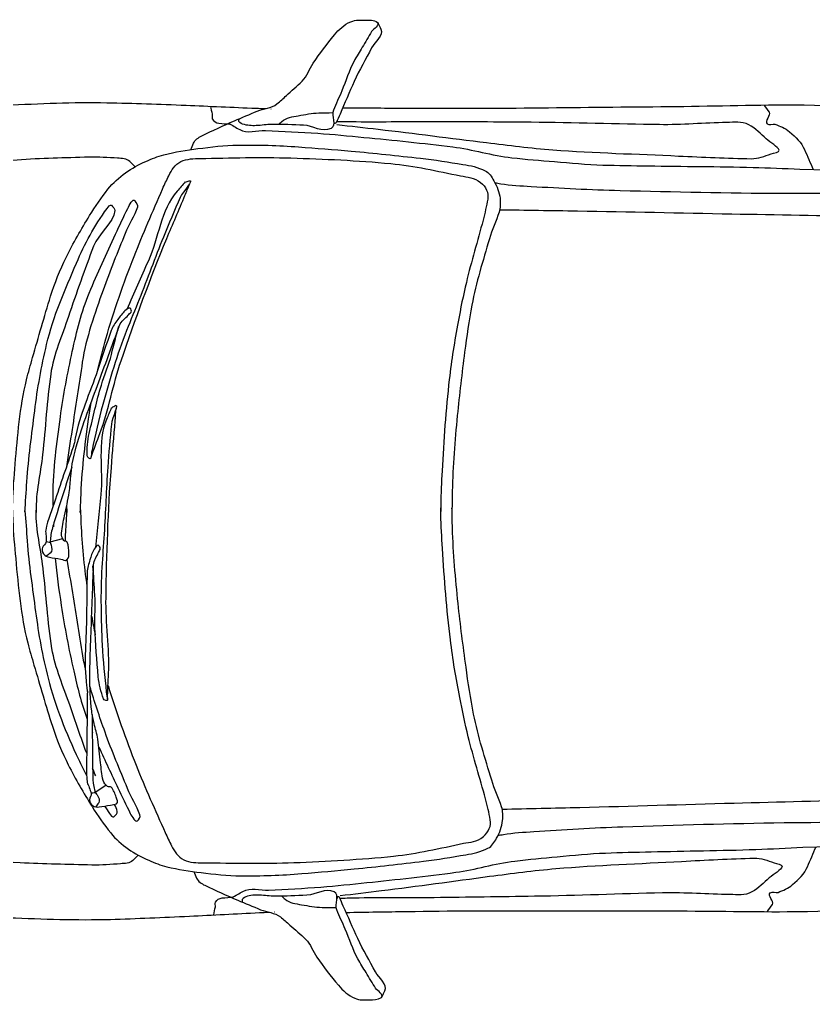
# Model space of a CAD drawing. Header units: millimetres. Extents: x 1343 to 64046, y 44602 to 77982.
# Drawn here: x 31332 to 32943, y 52343 to 54332 of the extents above; entities that cross this region are included whole.
import ezdxf

# ---------------------------------------------------------------- set-up
doc = ezdxf.new("R2010")
doc.units = ezdxf.units.MM

# ---------------------------------------------------------------- blocks, each defined once
blk = doc.blocks.new('A$C54C10930')
for p, q in [((885.1, 904.8), (910.3, 912.4)), ((994.8, 401.1), (1016.3, 416.1))]:
    blk.add_line(p, q)
for points, knots in [([(1140.8, 1710.1), (1142.6, 1714.5), (1144.3, 1718.8), (1146, 1723.2), (1148.7, 1730.2), (1155.5, 1735.1), (1162.1, 1738.7), (1183.7, 1750.3), (1205.3, 1761.3), (1227.3, 1771.8), (1242.5, 1778.9), (1257.6, 1786), (1272.8, 1793.1), (1285.7, 1799.1), (1301.3, 1800), (1312.3, 1809.2), (1318.9, 1814.7), (1324.6, 1820.9), (1330.7, 1826.8), (1341, 1836.8), (1351.5, 1846.6), (1361.4, 1856.9), (1371.4, 1867.3), (1375, 1882.3), (1382.7, 1894.4), (1395.5, 1914.6), (1408.9, 1934), (1423.7, 1953.2), (1432.5, 1964.7), (1441.9, 1974.5), (1456, 1981.2), (1465.8, 1985.9), (1475.5, 1985.2), (1485.3, 1985.6), (1493.6, 1985.9), (1501.9, 1987), (1510.2, 1981.9), (1513.5, 1979.9), (1510, 1974.8), (1507.9, 1972.3), (1505.2, 1968.9), (1501.1, 1966.5), (1498.9, 1962.7), (1492.9, 1951.9), (1486.9, 1941.1), (1481, 1930.2), (1475.7, 1920.6), (1470.1, 1911.3), (1465.4, 1901.4), (1456, 1881.7), (1450.4, 1860.5), (1442.7, 1840.2), (1437.6, 1826.9), (1432.2, 1813.7), (1427.1, 1800.5), (1422.6, 1789), (1435.9, 1770.3), (1423.7, 1763.6), (1405.4, 1753.4), (1386.7, 1768.1), (1368, 1768), (1346.5, 1767.9), (1325, 1768.2), (1303.5, 1767.3), (1293, 1766.8), (1282.5, 1764.5), (1272, 1763.6), (1262.8, 1762.8), (1253.5, 1762.9), (1244.2, 1765.8), (1240.6, 1766.9), (1235.2, 1769.6), (1236.1, 1773.1), (1236.4, 1774.1), (1236.6, 1775.1), (1236.9, 1776.1)], [0, 0, 0, 0, 0.01544, 0.01544, 0.01544, 0.039831, 0.039831, 0.039831, 0.119745, 0.119745, 0.119745, 0.174587, 0.174587, 0.174587, 0.221301, 0.221301, 0.221301, 0.249039, 0.249039, 0.249039, 0.296111, 0.296111, 0.296111, 0.3432, 0.3432, 0.3432, 0.421561, 0.421561, 0.421561, 0.468178, 0.468178, 0.468178, 0.500571, 0.500571, 0.500571, 0.528093, 0.528093, 0.528093, 0.538925, 0.538925, 0.538925, 0.553295, 0.553295, 0.553295, 0.5938, 0.5938, 0.5938, 0.629594, 0.629594, 0.629594, 0.70099, 0.70099, 0.70099, 0.747518, 0.747518, 0.747518, 0.788046, 0.788046, 0.788046, 0.849098, 0.849098, 0.849098, 0.919573, 0.919573, 0.919573, 0.954241, 0.954241, 0.954241, 0.984767, 0.984767, 0.984767, 0.996688, 0.996688, 0.996688, 1, 1, 1, 1]), ([(1511.5, 1980), (1513.5, 1976.2), (1515.5, 1972.4), (1517.5, 1968.7), (1524.1, 1956.1), (1506.2, 1942.6), (1500.1, 1929.6), (1489.2, 1906.5), (1476.8, 1884.2), (1467.2, 1860.6), (1458.1, 1838.3), (1449.7, 1815.7), (1440.9, 1793.3), (1438.5, 1787.3), (1436.1, 1781.3), (1433.7, 1775.3), (1433.2, 1774.1), (1430.6, 1772.9), (1430.1, 1774.1), (1429.7, 1775.1), (1429.2, 1776.1), (1428.8, 1777.1)], [0, 0, 0, 0, 0.055509, 0.055509, 0.055509, 0.240686, 0.240686, 0.240686, 0.572313, 0.572313, 0.572313, 0.885408, 0.885408, 0.885408, 0.96948, 0.96948, 0.96948, 0.985897, 0.985897, 0.985897, 1, 1, 1, 1]), ([(1215.9, 1766.3), (1223.5, 1762.3), (1231, 1758.3), (1238.6, 1754.3), (1254, 1746.1), (1273.5, 1754.5), (1291, 1754.3), (1326.4, 1753.8), (1361.9, 1753.8), (1397.3, 1752.7), (1428.6, 1751.7), (1459.8, 1749.7), (1491, 1747.9), (1551.4, 1744.5), (1611.7, 1740.2), (1671.9, 1735.2), (1712.4, 1731.8), (1752, 1720.8), (1792.6, 1717.7), (1821.4, 1715.5), (1850.2, 1714.1), (1879.1, 1712.9), (1911.9, 1711.6), (1944.7, 1709.5), (1977.5, 1709.7), (2008.2, 1710), (2038.9, 1710.7), (2069.6, 1711.3), (2140.5, 1712.8), (2211.3, 1715.4), (2282.3, 1716.1), (2314, 1716.4), (2345.8, 1716.1), (2377.5, 1716.1), (2528.6, 1716.2), (2679.6, 1717), (2830.7, 1717.7), (2935.7, 1718.2), (3040.4, 1724.3), (3145, 1736.8), (3161.2, 1738.7), (3176.8, 1743.5), (3192.6, 1747.9), (3209.5, 1752.6), (3226, 1757.7), (3241.8, 1765.4), (3265.1, 1776.9), (3282.9, 1797.6), (3303.7, 1811.6), (3310.4, 1816.1), (3326.6, 1815.5), (3325.9, 1822.8), (3325.4, 1828.4), (3320.5, 1834.4), (3318, 1840.3), (3314.3, 1849.2), (3310.6, 1858.2), (3306.9, 1867.2)], [0, 0, 0, 0, 0.011723, 0.011723, 0.011723, 0.035683, 0.035683, 0.035683, 0.084334, 0.084334, 0.084334, 0.127226, 0.127226, 0.127226, 0.210201, 0.210201, 0.210201, 0.26596, 0.26596, 0.26596, 0.30559, 0.30559, 0.30559, 0.350629, 0.350629, 0.350629, 0.392746, 0.392746, 0.392746, 0.490062, 0.490062, 0.490062, 0.533625, 0.533625, 0.533625, 0.740914, 0.740914, 0.740914, 0.884938, 0.884938, 0.884938, 0.907309, 0.907309, 0.907309, 0.931199, 0.931199, 0.931199, 0.966523, 0.966523, 0.966523, 0.977895, 0.977895, 0.977895, 0.98669, 0.98669, 0.98669, 1, 1, 1, 1]), ([(1445.9, 1806.4), (1487.1, 1807.6), (1528.3, 1808.8), (1569.5, 1810), (1743.4, 1815.1), (1917.2, 1824.6), (2091, 1832.3), (2174.1, 1836), (2257.1, 1841.7), (2340.2, 1845.1), (2450.2, 1849.5), (2560.4, 1844.8), (2670.4, 1846.6), (2874.9, 1850), (3079.4, 1868), (3283.9, 1867.3), (3378.6, 1867), (3473.3, 1861.9), (3568, 1857.8), (3632.6, 1855), (3697.1, 1850.9), (3761.7, 1846.6), (3788.9, 1844.9), (3815.7, 1839.8), (3842.6, 1833.9), (3865.2, 1828.9), (3884.6, 1818.7), (3904.5, 1803.7), (3922.9, 1789.7), (3934, 1770.8), (3942.6, 1752.7), (3944.2, 1749.5), (3944.8, 1742.3), (3941, 1741.6), (3923.1, 1738.3), (3905, 1739.9), (3887.1, 1738.4), (3869.1, 1736.9), (3851, 1736.3), (3833.1, 1733.6), (3787, 1726.7), (3743.7, 1709.6), (3698.2, 1698.6), (3674.9, 1693), (3651.6, 1688.4), (3628.3, 1684.2), (3625.7, 1683.8), (3623, 1684.7), (3620.4, 1685.8), (3617.6, 1687), (3620.1, 1693.5), (3617.2, 1693.8), (3604, 1695.4), (3590.8, 1695.8), (3577.5, 1695.4), (3470.7, 1692.4), (3363.8, 1687.2), (3256.9, 1685.8), (3150, 1684.5), (3043.1, 1684.3), (2936.3, 1682.7), (2835.2, 1681.1), (2734.1, 1679.1), (2633.1, 1676.3), (2535.9, 1673.6), (2438.9, 1668.2), (2341.8, 1665.1), (2232.8, 1661.7), (2123.8, 1660), (2014.8, 1658.8), (1954.5, 1658.1), (1894.2, 1659.1), (1833.8, 1660.4), (1813.2, 1660.8), (1792.4, 1660.9), (1771.9, 1663.5), (1768.1, 1664), (1764.4, 1664.5), (1760.6, 1665)], [0, 0, 0, 0, 0.026108, 0.026108, 0.026108, 0.136308, 0.136308, 0.136308, 0.188997, 0.188997, 0.188997, 0.25871, 0.25871, 0.25871, 0.388323, 0.388323, 0.388323, 0.44835, 0.44835, 0.44835, 0.489307, 0.489307, 0.489307, 0.50661, 0.50661, 0.50661, 0.521158, 0.521158, 0.521158, 0.534591, 0.534591, 0.534591, 0.536968, 0.536968, 0.536968, 0.548383, 0.548383, 0.548383, 0.559823, 0.559823, 0.559823, 0.589255, 0.589255, 0.589255, 0.604309, 0.604309, 0.604309, 0.606019, 0.606019, 0.606019, 0.607828, 0.607828, 0.607828, 0.616214, 0.616214, 0.616214, 0.683946, 0.683946, 0.683946, 0.751651, 0.751651, 0.751651, 0.81568, 0.81568, 0.81568, 0.877227, 0.877227, 0.877227, 0.946283, 0.946283, 0.946283, 0.984492, 0.984492, 0.984492, 0.99758, 0.99758, 0.99758, 1, 1, 1, 1]), ([(2300, 1843.3), (2303.6, 1838.5), (2307.2, 1833.8), (2310.8, 1829.1), (2315.7, 1822.8), (2300.7, 1810.7), (2307.7, 1805.2), (2312.3, 1801.7), (2318.7, 1807), (2323.5, 1805.2), (2333.8, 1801.6), (2344.4, 1798.2), (2353.7, 1790.9), (2366.9, 1780.6), (2378.6, 1770.1), (2385.4, 1755.9), (2391.8, 1742.6), (2398.1, 1729.4), (2404.5, 1716.1)], [0, 0, 0, 0, 0.097634, 0.097634, 0.097634, 0.229606, 0.229606, 0.229606, 0.316556, 0.316556, 0.316556, 0.499472, 0.499472, 0.499472, 0.758434, 0.758434, 0.758434, 1, 1, 1, 1]), ([(0, 929.5), (0.1, 934.3), (0.1, 939.1), (0.2, 943.9), (1.3, 1017.7), (4.3, 1091.9), (17.7, 1164.7), (27.5, 1218), (39, 1270.8), (49.2, 1323.9), (54, 1348.3), (58.4, 1372.9), (63.2, 1397.4), (72, 1442.7), (87.5, 1486.2), (102, 1530.3), (109.4, 1552.7), (117.2, 1574.6), (132.8, 1593.5), (146.4, 1610.1), (163.6, 1620.7), (181.2, 1631.7), (196.3, 1641.2), (211.2, 1650.4), (227.3, 1658.2), (273.6, 1680.6), (320.2, 1700.9), (369.5, 1715.1), (426, 1731.4), (482.7, 1744.7), (540.3, 1755.6), (581, 1763.3), (621.6, 1770.9), (662.7, 1776.2), (695.8, 1780.4), (729, 1783.8), (762.3, 1786.5), (830.7, 1792), (899, 1797.9), (967.5, 1798.9), (1021, 1799.8), (1074.5, 1799.9), (1128, 1799.7), (1175.4, 1799.5), (1222.8, 1798.9), (1270.2, 1798.9), (1276.8, 1798.9), (1283.3, 1798.9), (1289.9, 1798.9)], [0, 0, 0, 0, 0.007683, 0.007683, 0.007683, 0.125649, 0.125649, 0.125649, 0.212062, 0.212062, 0.212062, 0.251911, 0.251911, 0.251911, 0.325662, 0.325662, 0.325662, 0.363112, 0.363112, 0.363112, 0.395949, 0.395949, 0.395949, 0.424294, 0.424294, 0.424294, 0.505873, 0.505873, 0.505873, 0.599338, 0.599338, 0.599338, 0.665442, 0.665442, 0.665442, 0.71881, 0.71881, 0.71881, 0.828307, 0.828307, 0.828307, 0.913794, 0.913794, 0.913794, 0.989522, 0.989522, 0.989522, 1, 1, 1, 1]), ([(1177.5, 1799.4), (1178.8, 1794.1), (1180.2, 1788.8), (1181.5, 1783.4), (1182.2, 1780.3), (1180.7, 1777), (1182.3, 1773.9), (1184.9, 1768.8), (1190.6, 1766.2), (1195.8, 1765.9), (1203.7, 1765.4), (1211.5, 1764.9), (1219.4, 1764.4)], [0, 0, 0, 0, 0.251232, 0.251232, 0.251232, 0.398162, 0.398162, 0.398162, 0.63827, 0.63827, 0.63827, 1, 1, 1, 1]), ([(1316.9, 1767.7), (1319.1, 1769.8), (1321.3, 1772), (1323.5, 1774.1), (1332, 1782.3), (1344.9, 1784.2), (1356.4, 1786.7), (1370.2, 1789.8), (1383.8, 1793.1), (1397.8, 1793.9), (1407.2, 1794.5), (1416.7, 1795.1), (1426.2, 1795.7)], [0, 0, 0, 0, 0.080213, 0.080213, 0.080213, 0.387183, 0.387183, 0.387183, 0.752255, 0.752255, 0.752255, 1, 1, 1, 1]), ([(1435.4, 1771.8), (1463.5, 1769.7), (1491.5, 1767.6), (1519.5, 1765.4), (1593.2, 1759.9), (1666.6, 1752.5), (1740.2, 1746.3), (1785.1, 1742.6), (1830, 1738.5), (1875.1, 1736.8), (1960.3, 1733.5), (2045.5, 1734.5), (2130.7, 1733.6), (2179.9, 1733.1), (2229.1, 1732.7), (2278.3, 1733.6), (2292, 1733.8), (2304.8, 1739.6), (2318, 1744.7), (2323.7, 1747), (2335.3, 1749.1), (2333.9, 1752.7), (2331.1, 1759.7), (2316.2, 1767.7), (2306.9, 1775), (2294.8, 1784.5), (2285.5, 1794.8), (2270.4, 1802.1), (2255.6, 1809.2), (2240.7, 1806.1), (2225.9, 1805.2), (2180.4, 1802.6), (2134.9, 1796.7), (2089.4, 1795.7), (2002.8, 1793.7), (1915.8, 1793.5), (1829.1, 1790.9), (1761.4, 1788.9), (1693.6, 1786.9), (1625.9, 1784.6), (1571.9, 1782.7), (1518, 1779.3), (1464, 1778.2), (1454.2, 1778), (1444.4, 1777.8), (1434.6, 1777.6)], [0, 0, 0, 0, 0.046352, 0.046352, 0.046352, 0.168022, 0.168022, 0.168022, 0.242332, 0.242332, 0.242332, 0.382744, 0.382744, 0.382744, 0.463846, 0.463846, 0.463846, 0.48649, 0.48649, 0.48649, 0.496247, 0.496247, 0.496247, 0.515476, 0.515476, 0.515476, 0.540443, 0.540443, 0.540443, 0.564924, 0.564924, 0.564924, 0.640104, 0.640104, 0.640104, 0.783146, 0.783146, 0.783146, 0.894824, 0.894824, 0.894824, 0.983843, 0.983843, 0.983843, 1, 1, 1, 1]), ([(806.4, 961.3), (806.3, 968.3), (806.2, 975.3), (806.1, 982.3), (805.8, 1008.1), (807.2, 1033.8), (808.4, 1059.5), (811.1, 1117.1), (813.6, 1174.8), (825.1, 1231.5), (828.2, 1246.9), (832.1, 1261.9), (835.8, 1277.1), (846.1, 1319), (856.4, 1360.7), (867.5, 1402.4), (874.9, 1429.8), (884.9, 1456.3), (896.3, 1482.4), (909.3, 1512.3), (924.8, 1540.5), (940.8, 1568.9), (951.5, 1587.9), (963, 1606.1), (976, 1623.8), (985.8, 1637), (997.2, 1648.2), (1010.4, 1658.2), (1023.1, 1667.9), (1036.4, 1675.8), (1050.7, 1682.8), (1062.5, 1688.7), (1074.2, 1694.1), (1086.9, 1697.7), (1109.5, 1704.2), (1132.3, 1708.8), (1155.5, 1712.6), (1182.3, 1717), (1209.1, 1721.4), (1236.1, 1722.8), (1277.2, 1724.9), (1318.4, 1725.2), (1359.5, 1723.7), (1395, 1722.5), (1430.6, 1721.1), (1466.1, 1719.1), (1513.3, 1716.5), (1560.4, 1713.2), (1607.5, 1709.8), (1636.4, 1707.7), (1665, 1703.9), (1693.8, 1700.5), (1709.3, 1698.7), (1724.3, 1696), (1739.2, 1689.3), (1747.7, 1685.5), (1752.8, 1677.9), (1757.7, 1669.8), (1764.8, 1658.3), (1769.8, 1647), (1771.7, 1634.5), (1773, 1625.3), (1773.1, 1615.5), (1770.7, 1606.6), (1765.8, 1588), (1757.8, 1570.3), (1753.1, 1551.7), (1741.8, 1506.8), (1729.3, 1462), (1722.5, 1416.1), (1717.8, 1384.2), (1714.3, 1352.3), (1711.4, 1320.3), (1707.5, 1277.2), (1703.7, 1234.2), (1701.2, 1191), (1698.2, 1139.9), (1695.9, 1088.8), (1696.5, 1037.7), (1696.7, 1024), (1697.3, 1010.3), (1697.4, 996.5)], [0, 0, 0, 0, 0.009558, 0.009558, 0.009558, 0.044718, 0.044718, 0.044718, 0.123377, 0.123377, 0.123377, 0.144685, 0.144685, 0.144685, 0.203547, 0.203547, 0.203547, 0.242242, 0.242242, 0.242242, 0.286528, 0.286528, 0.286528, 0.316217, 0.316217, 0.316217, 0.33834, 0.33834, 0.33834, 0.359861, 0.359861, 0.359861, 0.377665, 0.377665, 0.377665, 0.40963, 0.40963, 0.40963, 0.446651, 0.446651, 0.446651, 0.502798, 0.502798, 0.502798, 0.551392, 0.551392, 0.551392, 0.61591, 0.61591, 0.61591, 0.655398, 0.655398, 0.655398, 0.676698, 0.676698, 0.676698, 0.68896, 0.68896, 0.68896, 0.706251, 0.706251, 0.706251, 0.718961, 0.718961, 0.718961, 0.745199, 0.745199, 0.745199, 0.808488, 0.808488, 0.808488, 0.852395, 0.852395, 0.852395, 0.911434, 0.911434, 0.911434, 0.981248, 0.981248, 0.981248, 1, 1, 1, 1]), ([(968.8, 1257.6), (973, 1278.7), (977.9, 1299.7), (983, 1320.6), (997.1, 1377.6), (1014.4, 1433.7), (1033.8, 1489.1), (1050.2, 1536), (1068.6, 1581.9), (1086.6, 1628.2), (1090.2, 1637.5), (1094.1, 1646.5), (1098.3, 1655.6), (1103.5, 1667.1), (1109.8, 1678.7), (1121.7, 1685), (1134.4, 1691.7), (1147.5, 1692.1), (1160.8, 1692.8), (1222, 1696.4), (1283.1, 1700.2), (1344.4, 1700.7), (1412, 1701.2), (1479.8, 1700.5), (1547.5, 1696.8), (1595.4, 1694.1), (1642.6, 1684.7), (1690.1, 1677.2), (1704.1, 1674.9), (1717.8, 1675.1), (1731.1, 1665.4), (1742.5, 1657.1), (1748.3, 1644.2), (1746.7, 1632.1), (1744.8, 1617.8), (1742.1, 1603.3), (1738.9, 1589), (1729.3, 1546.5), (1718.2, 1504.4), (1709.6, 1461.7), (1704.2, 1435), (1699.9, 1408.3), (1695.9, 1381.4), (1690.2, 1342.3), (1685.2, 1303.2), (1682.2, 1263.8), (1677.6, 1201.8), (1675.3, 1139.8), (1674.4, 1077.7), (1674.1, 1054.9), (1673.6, 1032), (1674.4, 1009.2), (1674.6, 1004.6), (1674.8, 1000.1), (1674.9, 995.6)], [0, 0, 0, 0, 0.03693, 0.03693, 0.03693, 0.137509, 0.137509, 0.137509, 0.222535, 0.222535, 0.222535, 0.239582, 0.239582, 0.239582, 0.261067, 0.261067, 0.261067, 0.283839, 0.283839, 0.283839, 0.388875, 0.388875, 0.388875, 0.505, 0.505, 0.505, 0.587262, 0.587262, 0.587262, 0.61165, 0.61165, 0.61165, 0.632678, 0.632678, 0.632678, 0.657714, 0.657714, 0.657714, 0.7324, 0.7324, 0.7324, 0.778971, 0.778971, 0.778971, 0.84661, 0.84661, 0.84661, 0.953081, 0.953081, 0.953081, 0.992274, 0.992274, 0.992274, 1, 1, 1, 1]), ([(1029.5, 1671.2), (1025.7, 1674.7), (1022, 1678.2), (1018.2, 1681.7), (1012, 1687.5), (1001.8, 1687), (993.3, 1687.2), (973.9, 1687.8), (954.4, 1688.6), (935.1, 1687.2), (886.5, 1684), (837.9, 1681.1), (789.5, 1676.1), (714.6, 1668.4), (639.8, 1660.5), (565, 1652.5), (518.7, 1647.5), (472.5, 1642.7), (426.3, 1637.2), (369.5, 1630.4), (313.4, 1618.7), (257.2, 1608), (231.8, 1603.1), (206.6, 1597), (181, 1592.7), (179.3, 1592.4), (177.6, 1592.1), (175.9, 1591.8)], [0, 0, 0, 0, 0.017744, 0.017744, 0.017744, 0.047302, 0.047302, 0.047302, 0.114618, 0.114618, 0.114618, 0.283398, 0.283398, 0.283398, 0.544479, 0.544479, 0.544479, 0.705728, 0.705728, 0.705728, 0.904157, 0.904157, 0.904157, 0.994065, 0.994065, 0.994065, 1, 1, 1, 1]), ([(1771.8, 1611.5), (1824.4, 1612.6), (1877, 1613.7), (1929.6, 1614.9), (2033.9, 1617.1), (2138.3, 1618.4), (2242.6, 1620.3), (2426.1, 1623.7), (2609.5, 1627.3), (2793, 1631.1), (2978.3, 1635), (3163.5, 1639.8), (3348.8, 1644.6), (3437.8, 1646.9), (3526.8, 1650.1), (3615.9, 1652.8), (3619.5, 1652.9), (3623.1, 1651.2), (3626.7, 1652.9), (3630.3, 1654.7), (3629, 1660.1), (3628.2, 1663.5), (3626.6, 1670.6), (3625, 1677.6), (3623.4, 1684.7)], [0, 0, 0, 0, 0.083621, 0.083621, 0.083621, 0.249431, 0.249431, 0.249431, 0.541039, 0.541039, 0.541039, 0.835537, 0.835537, 0.835537, 0.97709, 0.97709, 0.97709, 0.98284, 0.98284, 0.98284, 0.988502, 0.988502, 0.988502, 1, 1, 1, 1]), ([(1132.1, 1643.9), (1134.7, 1644.8), (1137.4, 1645.7), (1140, 1646.6), (1152, 1650.6), (1127.8, 1624.4), (1123.2, 1612.6), (1112.7, 1585.4), (1101.6, 1558.5), (1091.9, 1531), (1076.9, 1488.3), (1062.5, 1445.3), (1047.5, 1402.6), (1040, 1381.3), (1031.8, 1360.2), (1024.3, 1338.8), (1007, 1289.2), (993.6, 1238.4), (981.4, 1187.3), (974, 1156.2), (968.9, 1124.7), (963.1, 1093.5), (962.1, 1088.1), (962.1, 1082.4), (961.1, 1077.2), (960.6, 1074.4), (953.9, 1079), (953.6, 1081.9), (952.1, 1097.1), (953.2, 1112.7), (956.2, 1127.6), (962.8, 1160.5), (968.6, 1193.6), (977.2, 1226.2), (982.8, 1247.3), (990.7, 1267.7), (995.3, 1289), (999.5, 1308.2), (1003.7, 1327.5), (1007.9, 1346.8)], [0, 0, 0, 0, 0.009526, 0.009526, 0.009526, 0.052295, 0.052295, 0.052295, 0.150844, 0.150844, 0.150844, 0.303977, 0.303977, 0.303977, 0.380571, 0.380571, 0.380571, 0.558138, 0.558138, 0.558138, 0.6659, 0.6659, 0.6659, 0.684366, 0.684366, 0.684366, 0.694359, 0.694359, 0.694359, 0.745933, 0.745933, 0.745933, 0.859593, 0.859593, 0.859593, 0.933253, 0.933253, 0.933253, 1, 1, 1, 1]), ([(961.6, 1079.6), (967, 1095.9), (972.5, 1112.1), (977.9, 1128.4), (994.2, 1176.9), (1000.5, 1228.2), (1015.4, 1277.2), (1041, 1361.5), (1068, 1445.4), (1098.8, 1527.9), (1109.9, 1557.6), (1121.5, 1587), (1132.5, 1616.7), (1135.4, 1624.6), (1138.2, 1632.4), (1141.1, 1640.3)], [0, 0, 0, 0, 0.087302, 0.087302, 0.087302, 0.347691, 0.347691, 0.347691, 0.796219, 0.796219, 0.796219, 0.957354, 0.957354, 0.957354, 1, 1, 1, 1]), ([(1132.2, 1644.2), (1126.9, 1637.7), (1121.7, 1631.1), (1116.5, 1624.6), (1084.6, 1584.9), (1082.2, 1528.7), (1063.2, 1481.4), (1049.8, 1448.1), (1036.4, 1414.8), (1023, 1381.6)], [0, 0, 0, 0, 0.087951, 0.087951, 0.087951, 0.623028, 0.623028, 0.623028, 1, 1, 1, 1]), ([(831.6, 963.3), (832.2, 983.8), (832.8, 1004.4), (833.4, 1024.9), (834.8, 1073.1), (839.7, 1121.1), (843.9, 1169.2), (847.9, 1214.6), (854.3, 1259.7), (863.2, 1304.7), (874.6, 1362.4), (896.5, 1416.6), (917.6, 1471.8), (932.8, 1511.6), (950.8, 1547.4), (975.5, 1584.4), (977.7, 1587.7), (981.5, 1593.8), (984.2, 1591.5), (987.3, 1588.9), (991.4, 1584.6), (991.3, 1580.9), (990.6, 1556.3), (959.6, 1533.3), (950.9, 1507), (935.4, 1459.8), (919.5, 1411.3), (905.3, 1362.7), (893.9, 1323.6), (878, 1285.4), (873.7, 1244.8), (868, 1190.4), (867.1, 1135.7), (863.2, 1081.2), (860.5, 1042.5), (851.7, 1003.8), (854.4, 965.1), (854.5, 964.5), (854.5, 963.8), (854.6, 963.2)], [0, 0, 0, 0, 0.047055, 0.047055, 0.047055, 0.157549, 0.157549, 0.157549, 0.262075, 0.262075, 0.262075, 0.396333, 0.396333, 0.396333, 0.493043, 0.493043, 0.493043, 0.501633, 0.501633, 0.501633, 0.511315, 0.511315, 0.511315, 0.575624, 0.575624, 0.575624, 0.6912, 0.6912, 0.6912, 0.784417, 0.784417, 0.784417, 0.909658, 0.909658, 0.909658, 0.99861, 0.99861, 0.99861, 1, 1, 1, 1]), ([(888.6, 978.6), (888.3, 985.3), (888, 991.9), (887.8, 998.5), (885.5, 1051.9), (891.3, 1105.3), (896.5, 1158.6), (901, 1203.6), (907.6, 1247.9), (915.8, 1292.3), (923.3, 1332.9), (931.2, 1373.3), (945.7, 1412), (961, 1453.1), (978.1, 1493), (994.8, 1533.4), (1002.1, 1551.1), (1009.6, 1568.6), (1017.6, 1586.2), (1020.5, 1592.7), (1027.4, 1608.3), (1031.6, 1602), (1034.3, 1598.1), (1038, 1593.8), (1036.9, 1589.7), (1032, 1571.5), (1020.6, 1553.4), (1014.1, 1535.2), (1000.4, 1497.3), (986.1, 1458.3), (973.7, 1419), (958.4, 1370.4), (942.7, 1321.7), (936.9, 1271.2), (931.6, 1225.5), (926.3, 1179.7), (921.1, 1134), (918.2, 1108.7), (914.9, 1083.4), (912.4, 1058.1)], [0, 0, 0, 0, 0.016412, 0.016412, 0.016412, 0.148876, 0.148876, 0.148876, 0.260485, 0.260485, 0.260485, 0.362346, 0.362346, 0.362346, 0.470533, 0.470533, 0.470533, 0.518033, 0.518033, 0.518033, 0.535512, 0.535512, 0.535512, 0.546576, 0.546576, 0.546576, 0.595413, 0.595413, 0.595413, 0.696968, 0.696968, 0.696968, 0.822796, 0.822796, 0.822796, 0.936915, 0.936915, 0.936915, 1, 1, 1, 1]), ([(926.6, 1105.6), (915.2, 1067.5), (903.9, 1029.5), (892.6, 991.4), (886.3, 970.5), (878.4, 949.8), (875.3, 928.3), (874.7, 924.5), (876.1, 920.7), (876.3, 916.9), (876.7, 912.7), (876.9, 908.5), (877, 904.3), (877.1, 899.8), (870.7, 896.8), (869.8, 892.9), (869.1, 889.1), (869.2, 883.9), (872.6, 880.3), (876.2, 876.4), (880.2, 874.3), (884.8, 873.5), (892.5, 872.3), (900.2, 871.6), (907.9, 870.8), (912.1, 870.3), (916.5, 866.3), (920.7, 870), (925, 873.8), (923.5, 878.6), (923.5, 882.9), (923.6, 890.4), (923, 898.1), (919.3, 905.6), (918.1, 907.9), (914.1, 906.3), (912.7, 908.4), (909.7, 913.2), (906.7, 918.1), (907.3, 923.3), (908.6, 935.1), (910.2, 947.1), (912.1, 958.9), (914.7, 974.8), (918.4, 990.5), (920.1, 1006.5), (921.3, 1017.3), (921.2, 1028.1), (921.9, 1039), (922.4, 1047.5), (922.7, 1056), (924.1, 1064.4), (931.5, 1111.6), (946.8, 1156.8), (961.6, 1202), (975.1, 1243), (988.6, 1284), (1002, 1325), (1004.6, 1332.9), (1007.2, 1340.8), (1009.8, 1348.7), (1012.6, 1357.2), (1020.8, 1363), (1026.4, 1370), (1028.2, 1372.2), (1030.2, 1374.3), (1031.9, 1376.5), (1033.5, 1378.5), (1031.6, 1383.1), (1029.6, 1384.1), (1026.8, 1385.6), (1022.1, 1381.4), (1019.5, 1378.5), (1014.4, 1372.6), (1009.5, 1367), (1005.4, 1360.4), (1000.8, 1353), (995.7, 1345.8), (993.1, 1337.6), (984.4, 1310.3), (976.3, 1283), (968.2, 1255.6), (954.7, 1209.4), (935.5, 1164.4), (928.2, 1116.9), (927.6, 1112.9), (927, 1109), (926.4, 1105.1)], [0, 0, 0, 0, 0.105426, 0.105426, 0.105426, 0.163401, 0.163401, 0.163401, 0.17351, 0.17351, 0.17351, 0.184688, 0.184688, 0.184688, 0.196624, 0.196624, 0.196624, 0.208035, 0.208035, 0.208035, 0.220378, 0.220378, 0.220378, 0.240987, 0.240987, 0.240987, 0.252331, 0.252331, 0.252331, 0.263969, 0.263969, 0.263969, 0.284427, 0.284427, 0.284427, 0.290805, 0.290805, 0.290805, 0.304805, 0.304805, 0.304805, 0.336601, 0.336601, 0.336601, 0.379347, 0.379347, 0.379347, 0.408136, 0.408136, 0.408136, 0.430745, 0.430745, 0.430745, 0.557019, 0.557019, 0.557019, 0.671669, 0.671669, 0.671669, 0.693672, 0.693672, 0.693672, 0.717658, 0.717658, 0.717658, 0.725182, 0.725182, 0.725182, 0.732244, 0.732244, 0.732244, 0.742473, 0.742473, 0.742473, 0.762799, 0.762799, 0.762799, 0.78574, 0.78574, 0.78574, 0.861615, 0.861615, 0.861615, 0.989434, 0.989434, 0.989434, 1, 1, 1, 1]), ([(944, 966.8), (944, 975.9), (944, 985.1), (944, 994.3), (944, 1048.3), (948.1, 1102.3), (953.7, 1156.1), (954.9, 1167.4), (956.2, 1178.7), (957.7, 1190)], [0, 0, 0, 0, 0.122873, 0.122873, 0.122873, 0.847432, 0.847432, 0.847432, 1, 1, 1, 1]), ([(999, 1180.7), (996.1, 1172.8), (993.1, 1165), (990.2, 1157.1), (972.3, 1109.5), (987.6, 1055.3), (984.2, 1004.5), (981.9, 968.7), (979.6, 932.9), (977.2, 897.1)], [0, 0, 0, 0, 0.087951, 0.087951, 0.087951, 0.623027, 0.623027, 0.623027, 1, 1, 1, 1]), ([(999, 1180.3), (1001.3, 1182), (1003.5, 1183.7), (1005.8, 1185.4), (1015.9, 1193), (1001, 1160.4), (1000.4, 1147.8), (998.8, 1118.7), (996.7, 1089.6), (996.1, 1060.5), (995.1, 1015.3), (994.9, 970), (993.9, 924.7), (993.4, 902.1), (992.2, 879.5), (991.8, 856.8), (990.7, 804.4), (993.9, 751.9), (998.2, 699.5), (1000.8, 667.7), (1005.9, 636.2), (1010, 604.6), (1010.7, 599.2), (1012.8, 593.8), (1013.3, 588.6), (1013.5, 585.7), (1005.7, 587.9), (1004.7, 590.7), (999.5, 605.2), (994.7, 619.8), (992.8, 634.9), (988.8, 668.3), (984, 701.6), (982.1, 735.2), (980.8, 756.9), (981.9, 778.8), (979.7, 800.4), (977.7, 820.1), (975.7, 839.7), (973.7, 859.3)], [0, 0, 0, 0, 0.009526, 0.009526, 0.009526, 0.052294, 0.052294, 0.052294, 0.150844, 0.150844, 0.150844, 0.303977, 0.303977, 0.303977, 0.380572, 0.380572, 0.380572, 0.558137, 0.558137, 0.558137, 0.6659, 0.6659, 0.6659, 0.684366, 0.684366, 0.684366, 0.694359, 0.694359, 0.694359, 0.745933, 0.745933, 0.745933, 0.859592, 0.859592, 0.859592, 0.933252, 0.933252, 0.933252, 1, 1, 1, 1]), ([(1012.9, 591), (1013, 608.2), (1013.1, 625.3), (1013.3, 642.5), (1013.6, 693.6), (1003.6, 744.4), (1002.5, 795.5), (1000.6, 883.5), (1000, 971.8), (1003.6, 1059.8), (1004.9, 1091.4), (1006.8, 1123), (1007.9, 1154.6), (1008.2, 1163), (1008.5, 1171.3), (1008.8, 1179.7)], [0, 0, 0, 0, 0.087303, 0.087303, 0.087303, 0.347691, 0.347691, 0.347691, 0.796219, 0.796219, 0.796219, 0.957355, 0.957355, 0.957355, 1, 1, 1, 1]), ([(923.2, 1057.6), (920.2, 1047), (917.1, 1036.3), (914.1, 1025.7), (906.3, 998.4), (898.8, 971), (891.3, 943.7), (888.9, 934.8), (886.4, 925.8), (885.8, 916.6), (885.6, 912.1), (885.3, 907.7), (885, 903.3)], [0, 0, 0, 0, 0.208685, 0.208685, 0.208685, 0.743136, 0.743136, 0.743136, 0.916826, 0.916826, 0.916826, 1, 1, 1, 1]), ([(806.3, 966.1), (806.8, 959.1), (807.3, 952.1), (807.8, 945.1), (809.6, 919.4), (813.1, 893.9), (816.4, 868.4), (823.7, 811.2), (831, 753.9), (847.1, 698.3), (851.4, 683.3), (856.5, 668.6), (861.4, 653.8), (875.1, 612.9), (888.8, 572.1), (903.3, 531.5), (912.8, 504.8), (925, 479.2), (938.5, 454.1), (953.9, 425.4), (971.7, 398.5), (989.9, 371.5), (1002.1, 353.4), (1015, 336.3), (1029.5, 319.7), (1040.3, 307.3), (1052.6, 297.1), (1066.5, 288.2), (1080, 279.6), (1093.9, 272.8), (1108.7, 266.9), (1121, 262.1), (1133.1, 257.6), (1146, 255.1), (1169.1, 250.5), (1192.2, 247.7), (1215.6, 245.8), (1242.7, 243.7), (1269.8, 241.4), (1296.8, 242.2), (1337.9, 243.5), (1378.9, 246.5), (1419.8, 251.4), (1455.2, 255.5), (1490.5, 259.8), (1525.7, 264.7), (1572.5, 271.2), (1619.2, 278.3), (1665.9, 285.5), (1694.5, 289.9), (1722.7, 296.1), (1751.1, 301.8), (1766.4, 304.9), (1781.1, 308.7), (1795.5, 316.7), (1803.7, 321.2), (1808.1, 329.2), (1812.4, 337.6), (1818.4, 349.6), (1822.5, 361.5), (1823.3, 374), (1823.9, 383.1), (1823.3, 392.8), (1820.1, 401.7), (1813.7, 420.1), (1804.3, 436.8), (1798.1, 455), (1783.2, 498.8), (1767.1, 542.4), (1756.5, 587.6), (1749.2, 619), (1743.1, 650.5), (1737.6, 682.2), (1730.2, 724.8), (1722.9, 767.4), (1716.9, 810.2), (1709.7, 860.9), (1703.3, 911.6), (1699.8, 962.6), (1698.8, 976.3), (1698.2, 990), (1697.3, 1003.7)], [0, 0, 0, 0, 0.009557, 0.009557, 0.009557, 0.044718, 0.044718, 0.044718, 0.123377, 0.123377, 0.123377, 0.144685, 0.144685, 0.144685, 0.203547, 0.203547, 0.203547, 0.242242, 0.242242, 0.242242, 0.286528, 0.286528, 0.286528, 0.316218, 0.316218, 0.316218, 0.33834, 0.33834, 0.33834, 0.359861, 0.359861, 0.359861, 0.377665, 0.377665, 0.377665, 0.40963, 0.40963, 0.40963, 0.446651, 0.446651, 0.446651, 0.502798, 0.502798, 0.502798, 0.551392, 0.551392, 0.551392, 0.61591, 0.61591, 0.61591, 0.655398, 0.655398, 0.655398, 0.676698, 0.676698, 0.676698, 0.68896, 0.68896, 0.68896, 0.706251, 0.706251, 0.706251, 0.718961, 0.718961, 0.718961, 0.7452, 0.7452, 0.7452, 0.808488, 0.808488, 0.808488, 0.852395, 0.852395, 0.852395, 0.911434, 0.911434, 0.911434, 0.981248, 0.981248, 0.981248, 1, 1, 1, 1]), ([(1013.1, 618.4), (1031.7, 564.3), (1053.2, 511.2), (1076.1, 458.6), (1095.9, 413.1), (1118.3, 368.9), (1140, 324.3), (1144.4, 315.4), (1149.1, 306.7), (1153.9, 297.9), (1160.1, 286.9), (1167.3, 275.8), (1179.7, 270.6), (1192.8, 265), (1206, 265.6), (1219.3, 265.9), (1280.5, 267.5), (1341.7, 268.6), (1402.9, 273.1), (1470.5, 278.2), (1537.7, 284.3), (1605, 293.6), (1652.6, 300.2), (1698.7, 313.3), (1745.5, 324.8), (1759.4, 328.2), (1772.6, 328), (1785.4, 339.8), (1796.4, 350.1), (1800.9, 362.5), (1798.3, 374.3), (1795.1, 388.4), (1791.3, 402.6), (1787, 416.6), (1773.9, 458.3), (1759.4, 499.3), (1747.4, 541.1), (1739.8, 567.2), (1733.3, 593.6), (1727.2, 620.1), (1718.3, 658.5), (1710.1, 697.1), (1704, 736.1), (1694.3, 797.5), (1686.9, 859.1), (1681, 920.9), (1678.8, 943.7), (1676.4, 966.4), (1675.4, 989.3), (1675.2, 993.8), (1675, 998.3), (1674.8, 1002.8)], [0, 0, 0, 0, 0.102195, 0.102195, 0.102195, 0.190702, 0.190702, 0.190702, 0.208448, 0.208448, 0.208448, 0.230811, 0.230811, 0.230811, 0.254517, 0.254517, 0.254517, 0.363853, 0.363853, 0.363853, 0.484733, 0.484733, 0.484733, 0.570363, 0.570363, 0.570363, 0.59575, 0.59575, 0.59575, 0.617638, 0.617638, 0.617638, 0.643699, 0.643699, 0.643699, 0.721444, 0.721444, 0.721444, 0.769922, 0.769922, 0.769922, 0.840329, 0.840329, 0.840329, 0.95116, 0.95116, 0.95116, 0.991957, 0.991957, 0.991957, 1, 1, 1, 1]), ([(831.6, 966.2), (833.9, 945.8), (836.2, 925.4), (838.4, 904.9), (843.7, 857), (852.6, 809.6), (860.7, 762), (868.4, 717), (877.7, 672.5), (891, 628.5), (908.1, 572.1), (931.4, 518.3), (958.8, 466.4), (964.5, 455.5), (970.3, 444.8), (976.2, 434.1)], [0, 0, 0, 0, 0.110895, 0.110895, 0.110895, 0.371297, 0.371297, 0.371297, 0.617634, 0.617634, 0.617634, 0.934041, 0.934041, 0.934041, 1, 1, 1, 1]), ([(975, 479.1), (961.9, 510.5), (950, 542.4), (937.7, 574.1), (923, 612), (904.7, 649), (896.6, 689), (885.7, 742.7), (881, 797.2), (872.7, 851.3), (866.9, 889.6), (855, 927.5), (854.5, 966.3), (854.5, 966.9), (854.5, 967.5), (854.5, 968.1)], [0, 0, 0, 0, 0.201573, 0.201573, 0.201573, 0.442593, 0.442593, 0.442593, 0.766416, 0.766416, 0.766416, 0.996405, 0.996405, 0.996405, 1, 1, 1, 1]), ([(916.4, 907), (916, 913.2), (915.8, 919.3), (916, 925.4), (916.2, 940.5), (916.5, 955.6), (916.8, 970.7)], [0, 0, 0, 0, 0.288593, 0.288593, 0.288593, 1, 1, 1, 1]), ([(943.9, 971.9), (944.7, 962.8), (945.4, 953.6), (946.2, 944.5), (949.6, 902), (955.2, 859.6), (962.9, 817.6)], [0, 0, 0, 0, 0.176812, 0.176812, 0.176812, 1, 1, 1, 1]), ([(890.3, 940), (890.4, 938.6), (890.4, 937.1), (890.5, 935.7), (890.5, 935.7), (890.5, 935.6), (890.5, 935.6)], [0, 0, 0, 0, 0.986204, 0.986204, 0.986204, 1, 1, 1, 1]), ([(0, 932), (0.5, 927.2), (1, 922.4), (1.4, 917.6), (8.6, 844.1), (17.6, 770.4), (36.9, 699), (51, 646.7), (66.7, 595), (81.3, 543), (88, 518.9), (94.4, 494.8), (101.2, 470.8), (113.7, 426.4), (132.7, 384.3), (150.8, 341.5), (159.9, 319.8), (169.5, 298.6), (186.6, 281), (201.6, 265.6), (219.5, 256.4), (237.9, 246.9), (253.8, 238.7), (269.4, 230.7), (286.1, 224.3), (334.1, 205.7), (382.2, 189.3), (432.4, 179.1), (490, 167.5), (547.7, 158.9), (605.9, 152.8), (647.1, 148.4), (688.2, 144.1), (729.6, 142.2), (763, 140.7), (796.4, 140.1), (829.8, 140.1), (898.3, 140.2), (966.8, 139.9), (1035.3, 144.4), (1088.8, 148), (1142, 152.2), (1195.3, 156.8), (1242.6, 160.9), (1289.8, 165.2), (1337, 169.1), (1343.5, 169.7), (1350.1, 170.2), (1356.6, 170.7)], [0, 0, 0, 0, 0.007683, 0.007683, 0.007683, 0.125649, 0.125649, 0.125649, 0.212062, 0.212062, 0.212062, 0.251911, 0.251911, 0.251911, 0.325662, 0.325662, 0.325662, 0.363112, 0.363112, 0.363112, 0.395949, 0.395949, 0.395949, 0.424294, 0.424294, 0.424294, 0.505873, 0.505873, 0.505873, 0.599338, 0.599338, 0.599338, 0.665442, 0.665442, 0.665442, 0.718811, 0.718811, 0.718811, 0.828308, 0.828308, 0.828308, 0.913794, 0.913794, 0.913794, 0.989522, 0.989522, 0.989522, 1, 1, 1, 1]), ([(877, 905.4), (879.1, 905), (881.1, 904.7), (883.2, 904.3), (885.7, 903.9), (886.6, 900.5), (887.4, 898.2), (889.1, 893.1), (890.3, 885.5), (886.2, 882), (883.5, 879.8), (880.9, 877.6), (878.3, 875.4)], [0, 0, 0, 0, 0.156619, 0.156619, 0.156619, 0.341699, 0.341699, 0.341699, 0.743986, 0.743986, 0.743986, 1, 1, 1, 1]), ([(971.6, 604.8), (972.7, 565.1), (973.8, 525.4), (974.8, 485.7), (975.4, 463.9), (974.2, 442), (978.1, 420.3), (978.8, 416.5), (981.2, 413.4), (982.7, 409.8), (984.3, 405.9), (985.8, 402), (987.2, 398.1), (988.7, 393.9), (983.2, 389.3), (984, 385), (984.7, 380.9), (986.3, 376.9), (990.5, 373.9), (995.1, 370.6), (999.6, 370.5), (1004.2, 371.3), (1011.8, 372.5), (1019.4, 374.2), (1027, 375.8), (1031.2, 376.8), (1035.4, 377), (1039.4, 379.1), (1043.5, 381.3), (1039.7, 388.1), (1038.1, 392.2), (1035.4, 399.4), (1032.7, 406.6), (1027, 412.5), (1025.2, 414.3), (1021.7, 411.6), (1019.8, 413.1), (1015.7, 416.5), (1011.2, 420.4), (1010.1, 425.5), (1007.5, 437.3), (1005.4, 449), (1003.5, 460.9), (1001, 476.8), (999.7, 492.9), (996.4, 508.6), (994.1, 519.2), (990.6, 529.5), (987.9, 540), (985.8, 548.3), (983.4, 556.4), (982, 564.9), (974.3, 612.2), (974.8, 659.8), (974.8, 707.3), (974.8, 750.5), (974.8, 793.6), (974.8, 836.8), (974.8, 845.1), (974.8, 853.4), (974.8, 861.7), (974.8, 870.7), (980.8, 878.7), (984, 887.2), (985, 889.8), (987, 892.4), (987.2, 895), (987.5, 897.5), (984.4, 900.8), (982.7, 901.6), (980.2, 902.7), (976.9, 896.7), (974.8, 893.1), (970.7, 885.9), (968.8, 879), (967, 871.5), (965, 863), (962.4, 854.6), (962.5, 846), (962.7, 817.4), (963.5, 788.8), (964.4, 760.3), (965.9, 712.2), (961.8, 663.5), (969.6, 616), (970.3, 612.1), (970.9, 608.2), (971.6, 604.2)], [0, 0, 0, 0, 0.105426, 0.105426, 0.105426, 0.163402, 0.163402, 0.163402, 0.17351, 0.17351, 0.17351, 0.184689, 0.184689, 0.184689, 0.196624, 0.196624, 0.196624, 0.208036, 0.208036, 0.208036, 0.220378, 0.220378, 0.220378, 0.240986, 0.240986, 0.240986, 0.252331, 0.252331, 0.252331, 0.263969, 0.263969, 0.263969, 0.284426, 0.284426, 0.284426, 0.290804, 0.290804, 0.290804, 0.304804, 0.304804, 0.304804, 0.336601, 0.336601, 0.336601, 0.379346, 0.379346, 0.379346, 0.408136, 0.408136, 0.408136, 0.430745, 0.430745, 0.430745, 0.557018, 0.557018, 0.557018, 0.671669, 0.671669, 0.671669, 0.693672, 0.693672, 0.693672, 0.717658, 0.717658, 0.717658, 0.725181, 0.725181, 0.725181, 0.732243, 0.732243, 0.732243, 0.742473, 0.742473, 0.742473, 0.762799, 0.762799, 0.762799, 0.78574, 0.78574, 0.78574, 0.861614, 0.861614, 0.861614, 0.989434, 0.989434, 0.989434, 1, 1, 1, 1]), ([(896.2, 872), (900.6, 840.1), (906.3, 808.5), (912.3, 776.8), (920.6, 732.5), (930.9, 688.7), (942.4, 645.1), (951.1, 612.4), (960.5, 579.8), (973.1, 548.5)], [0, 0, 0, 0, 0.289841, 0.289841, 0.289841, 0.695526, 0.695526, 0.695526, 1, 1, 1, 1]), ([(965.7, 652.3), (964.3, 657.5), (962.8, 662.6), (961.7, 667.9), (952, 712.9), (943.9, 758.2), (934.8, 803.4), (930.2, 825.7), (925.2, 848), (921.1, 870.4)], [0, 0, 0, 0, 0.072335, 0.072335, 0.072335, 0.692779, 0.692779, 0.692779, 1, 1, 1, 1]), ([(999.1, 492.8), (1012.7, 465.5), (1026.9, 438.4), (1040.8, 411.3), (1049.5, 394.2), (1058.6, 377.4), (1067.8, 360.5), (1071.2, 354.3), (1078.7, 342), (1083.1, 345.9), (1085.9, 348.4), (1089, 354.6), (1087.4, 358.6), (1080.1, 376.1), (1068.2, 393.2), (1060.2, 411.1), (1043.4, 448.3), (1025.7, 485.5), (1010.5, 523.6), (998.3, 553.9), (986.5, 584.4), (976.5, 615.5)], [0, 0, 0, 0, 0.197408, 0.197408, 0.197408, 0.321448, 0.321448, 0.321448, 0.367091, 0.367091, 0.367091, 0.395982, 0.395982, 0.395982, 0.523513, 0.523513, 0.523513, 0.788705, 0.788705, 0.788705, 1, 1, 1, 1]), ([(983.3, 558.2), (983.7, 547.1), (984.2, 536), (984.6, 525), (985.8, 496.6), (987.1, 468.3), (988.5, 439.9), (989, 430.7), (989.5, 421.4), (991.8, 412.5), (992.9, 408.2), (994, 403.9), (995.1, 399.6)], [0, 0, 0, 0, 0.208686, 0.208686, 0.208686, 0.743136, 0.743136, 0.743136, 0.916829, 0.916829, 0.916829, 1, 1, 1, 1]), ([(1821.6, 396.9), (1874.1, 400.1), (1926.6, 403.2), (1979.2, 406.4), (2083.3, 412.7), (2187.4, 420), (2291.5, 426.6), (2474.7, 438.2), (2657.8, 449.6), (2841, 460.7), (3026, 472), (3211, 482.3), (3396, 492.6), (3485, 497.6), (3573.9, 501.7), (3662.9, 506.3), (3666.5, 506.5), (3670.1, 508.6), (3673.7, 507), (3677.3, 505.5), (3676.6, 500.1), (3676.1, 496.6), (3675.1, 489.4), (3674, 482.3), (3673, 475.1)], [0, 0, 0, 0, 0.083621, 0.083621, 0.083621, 0.249431, 0.249431, 0.249431, 0.541039, 0.541039, 0.541039, 0.835537, 0.835537, 0.835537, 0.97709, 0.97709, 0.97709, 0.98284, 0.98284, 0.98284, 0.988502, 0.988502, 0.988502, 1, 1, 1, 1]), ([(1512.8, 176), (1553.9, 178.2), (1595.1, 180.4), (1636.2, 182.5), (1810, 191.6), (1983.9, 196.4), (2157.8, 202.9), (2240.9, 206), (2324.1, 207.1), (2407.2, 210.5), (2517.1, 215), (2626.6, 228.7), (2736.4, 235.9), (2940.5, 249.2), (3145.6, 248), (3349.5, 265.3), (3444, 273.4), (3537.9, 286.2), (3631.9, 298.1), (3696.1, 306.1), (3760, 315.5), (3824, 325), (3851.1, 329), (3877.3, 336.2), (3903.7, 344.3), (3925.9, 351.1), (3944.1, 362.5), (3962.9, 379.5), (3980.2, 395.2), (3990.2, 414.7), (3996.7, 433.4), (3997.9, 436.7), (3998, 443.7), (3994.2, 444.4), (3976.2, 447.3), (3958.2, 443.1), (3940.2, 443.1), (3922.1, 443.2), (3904, 442.3), (3886, 443.5), (3839.6, 446.6), (3794.6, 460.1), (3748.7, 467.4), (3725.2, 471.1), (3701.5, 473.7), (3677.9, 476), (3675.2, 476.2), (3672.6, 475.1), (3670.1, 473.7), (3667.4, 472.3), (3670.4, 466.1), (3667.6, 465.5), (3654.5, 462.9), (3641.4, 461.4), (3628.2, 460.7), (3521.4, 455), (3414.5, 451.4), (3307.8, 444), (3201.2, 436.7), (3094.6, 428.1), (2988, 421), (2887.1, 414.4), (2786.2, 408.1), (2685.3, 402.6), (2588.3, 397.4), (2491.1, 394.9), (2394.1, 390), (2285.2, 384.4), (2176.4, 377.3), (2067.7, 369.6), (2007.5, 365.3), (1947.5, 359.4), (1887.4, 353.3), (1866.9, 351.1), (1846.2, 349.3), (1826, 345), (1822.3, 344.2), (1818.5, 343.4), (1814.8, 342.7)], [0, 0, 0, 0, 0.026108, 0.026108, 0.026108, 0.136308, 0.136308, 0.136308, 0.188997, 0.188997, 0.188997, 0.25871, 0.25871, 0.25871, 0.388323, 0.388323, 0.388323, 0.44835, 0.44835, 0.44835, 0.489307, 0.489307, 0.489307, 0.50661, 0.50661, 0.50661, 0.521158, 0.521158, 0.521158, 0.534591, 0.534591, 0.534591, 0.536968, 0.536968, 0.536968, 0.548383, 0.548383, 0.548383, 0.559823, 0.559823, 0.559823, 0.589255, 0.589255, 0.589255, 0.60431, 0.60431, 0.60431, 0.606019, 0.606019, 0.606019, 0.607829, 0.607829, 0.607829, 0.616214, 0.616214, 0.616214, 0.683946, 0.683946, 0.683946, 0.751651, 0.751651, 0.751651, 0.81568, 0.81568, 0.81568, 0.877227, 0.877227, 0.877227, 0.946283, 0.946283, 0.946283, 0.984492, 0.984492, 0.984492, 0.99758, 0.99758, 0.99758, 1, 1, 1, 1]), ([(986.9, 399.1), (989, 399.4), (991, 399.7), (993.1, 400), (995.6, 400.4), (997.3, 397.7), (999, 395.5), (1002.6, 390.5), (1005.7, 384.3), (1002.9, 379.8), (1001.1, 376.8), (999.3, 373.9), (997.4, 371)], [0, 0, 0, 0, 0.156622, 0.156622, 0.156622, 0.341701, 0.341701, 0.341701, 0.743989, 0.743989, 0.743989, 1, 1, 1, 1]), ([(1280.2, 197.3), (1287.4, 201.9), (1294.6, 206.4), (1301.8, 211), (1316.6, 220.4), (1336.7, 213.6), (1354, 215.3), (1389.3, 218.7), (1424.7, 221.6), (1459.9, 225.6), (1491, 229.1), (1521.9, 233.7), (1552.9, 238), (1612.8, 246.4), (1672.5, 255.5), (1732.2, 265.5), (1772.3, 272.1), (1810.8, 286.4), (1851, 292.8), (1879.5, 297.3), (1908.1, 301.1), (1936.8, 304.6), (1969.4, 308.6), (2001.9, 313.4), (2034.6, 315.8), (2065.2, 318), (2095.9, 319.9), (2126.5, 321.7), (2197.3, 326), (2268.2, 329.2), (2338.9, 334.3), (2370.6, 336.6), (2402.2, 339.5), (2433.8, 342.1), (2584.4, 354.3), (2735, 365.9), (2885.6, 377.5), (2990.3, 385.6), (3095.6, 388), (3200.4, 384.1), (3216.7, 383.5), (3232.7, 380), (3248.8, 376.9), (3266, 373.6), (3282.9, 369.9), (3299.3, 363.5), (3323.5, 353.9), (3342.8, 334.8), (3364.7, 322.5), (3371.8, 318.5), (3387.6, 320.7), (3387.8, 313.2), (3388, 307.4), (3383.3, 301.2), (3381.3, 295.1), (3378.4, 285.9), (3375.4, 276.6), (3372.5, 267.4)], [0, 0, 0, 0, 0.011723, 0.011723, 0.011723, 0.035683, 0.035683, 0.035683, 0.084334, 0.084334, 0.084334, 0.127226, 0.127226, 0.127226, 0.210201, 0.210201, 0.210201, 0.26596, 0.26596, 0.26596, 0.30559, 0.30559, 0.30559, 0.350629, 0.350629, 0.350629, 0.392746, 0.392746, 0.392746, 0.490062, 0.490062, 0.490062, 0.533625, 0.533625, 0.533625, 0.740914, 0.740914, 0.740914, 0.884938, 0.884938, 0.884938, 0.907308, 0.907308, 0.907308, 0.931199, 0.931199, 0.931199, 0.966523, 0.966523, 0.966523, 0.977895, 0.977895, 0.977895, 0.98669, 0.98669, 0.98669, 1, 1, 1, 1]), ([(1015.2, 373.3), (1018.7, 368.5), (1022.2, 363.7), (1025.7, 358.9), (1027.9, 355.8), (1032.2, 350.1), (1035, 352.6), (1038.2, 355.4), (1041.9, 359.8), (1041.2, 363.6), (1040.3, 368.3), (1037.8, 373.2), (1035.2, 377.5)], [0, 0, 0, 0, 0.314563, 0.314563, 0.314563, 0.512335, 0.512335, 0.512335, 0.735244, 0.735244, 0.735244, 1, 1, 1, 1]), ([(2366.9, 209), (2370.2, 214), (2373.4, 219), (2376.6, 224), (2381, 230.7), (2364.9, 241.5), (2371.5, 247.5), (2375.8, 251.5), (2382.6, 246.7), (2387.3, 248.8), (2397.2, 253.3), (2407.6, 257.6), (2416.2, 265.6), (2428.5, 276.9), (2439.4, 288.4), (2445, 303.1), (2450.2, 316.8), (2455.5, 330.5), (2460.7, 344.3)], [0, 0, 0, 0, 0.097631, 0.097631, 0.097631, 0.229604, 0.229604, 0.229604, 0.31656, 0.31656, 0.31656, 0.499472, 0.499472, 0.499472, 0.758436, 0.758436, 0.758436, 1, 1, 1, 1]), ([(1499.4, 209.7), (1527.2, 214.1), (1555, 218.5), (1582.8, 222.9), (1655.7, 234.4), (1728.3, 247.7), (1801.1, 259.9), (1845.6, 267.4), (1890, 275.1), (1934.8, 280.5), (2019.4, 290.7), (2104.4, 296.7), (2189.3, 304.5), (2238.3, 309), (2287.4, 313.4), (2336.4, 316.5), (2350.1, 317.4), (2363.4, 312.4), (2376.8, 308.7), (2382.6, 307.1), (2393.7, 305.8), (2393.3, 302), (2392.6, 294.6), (2377, 285.6), (2368.2, 277.6), (2356.9, 267.3), (2348.1, 256), (2334.1, 247.7), (2320.2, 239.5), (2304.9, 241.2), (2290, 240.9), (2244.4, 239.7), (2198.7, 241.9), (2153.2, 239.2), (2066.6, 234.1), (1980, 227.3), (1893.3, 222.7), (1825.7, 219.2), (1758, 215.7), (1690.3, 212.5), (1636.4, 210), (1582.3, 208.9), (1528.4, 205.6), (1518.6, 205), (1508.9, 204.4), (1499.1, 203.8)], [0, 0, 0, 0, 0.046351, 0.046351, 0.046351, 0.168022, 0.168022, 0.168022, 0.242332, 0.242332, 0.242332, 0.382744, 0.382744, 0.382744, 0.463846, 0.463846, 0.463846, 0.48649, 0.48649, 0.48649, 0.496247, 0.496247, 0.496247, 0.515475, 0.515475, 0.515475, 0.540443, 0.540443, 0.540443, 0.564924, 0.564924, 0.564924, 0.640104, 0.640104, 0.640104, 0.783146, 0.783146, 0.783146, 0.894824, 0.894824, 0.894824, 0.983843, 0.983843, 0.983843, 1, 1, 1, 1]), ([(1086.6, 276.8), (1083.2, 273), (1079.7, 269.2), (1076.3, 265.4), (1070.6, 259.1), (1060.4, 258.8), (1051.9, 257.8), (1032.5, 255.6), (1013.3, 253.4), (993.9, 253.1), (945.2, 252.4), (896.5, 251.3), (847.9, 252.3), (772.6, 253.9), (697.4, 255.7), (622.1, 257.5), (575.7, 258.7), (529.2, 259.7), (482.7, 261.4), (425.6, 263.6), (368.7, 270.6), (311.8, 276.7), (286, 279.5), (260.4, 283.6), (234.6, 285.8), (232.9, 285.9), (231.2, 286), (229.5, 286.2)], [0, 0, 0, 0, 0.017744, 0.017744, 0.017744, 0.047301, 0.047301, 0.047301, 0.114617, 0.114617, 0.114617, 0.283398, 0.283398, 0.283398, 0.544479, 0.544479, 0.544479, 0.705727, 0.705727, 0.705727, 0.904156, 0.904156, 0.904156, 0.994065, 0.994065, 0.994065, 1, 1, 1, 1]), ([(1200.8, 247.1), (1202.9, 242.9), (1204.9, 238.7), (1207, 234.4), (1210.3, 227.8), (1217.5, 223.4), (1224.3, 220.4), (1246.8, 210.6), (1269.2, 201.4), (1292, 192.7), (1307.7, 186.8), (1323.4, 181), (1339.1, 175.2), (1352.4, 170.3), (1368, 170.6), (1379.8, 162.3), (1386.8, 157.4), (1393, 151.7), (1399.5, 146.3), (1410.6, 137.2), (1421.9, 128.3), (1432.7, 118.8), (1443.5, 109.2), (1448.2, 94.6), (1456.9, 83.1), (1471.3, 64.1), (1486.2, 45.9), (1502.6, 27.9), (1512.3, 17.2), (1523.2, 8.2), (1537, 2.7), (1546.7, -1.2), (1556.8, 0.1), (1566.6, 0.7), (1575, 1.1), (1583.5, 1.3), (1591.1, 6.4), (1594.1, 8.3), (1590.3, 13.4), (1588, 15.8), (1585, 18.9), (1580.8, 21), (1578.3, 24.6), (1571.4, 34.9), (1564.5, 45.1), (1557.8, 55.5), (1551.8, 64.6), (1545.4, 73.5), (1539.9, 82.9), (1528.9, 101.8), (1521.6, 122.5), (1512.2, 142.1), (1506.1, 154.9), (1499.6, 167.6), (1493.5, 180.3), (1488.1, 191.5), (1499, 211.7), (1487.1, 216.9), (1469.3, 224.7), (1450.5, 209.4), (1432, 207.9), (1410.5, 206.3), (1389.1, 204.2), (1367.6, 203.4), (1357.1, 203), (1346.5, 204.5), (1335.9, 204.5), (1326.6, 204.5), (1317.5, 204.1), (1308.3, 200), (1304.8, 198.5), (1299.8, 195.5), (1300.9, 192.1), (1301.2, 191.1), (1301.6, 190.1), (1301.9, 189.2)], [0, 0, 0, 0, 0.015441, 0.015441, 0.015441, 0.039831, 0.039831, 0.039831, 0.119745, 0.119745, 0.119745, 0.174586, 0.174586, 0.174586, 0.221301, 0.221301, 0.221301, 0.249039, 0.249039, 0.249039, 0.296111, 0.296111, 0.296111, 0.3432, 0.3432, 0.3432, 0.42156, 0.42156, 0.42156, 0.468178, 0.468178, 0.468178, 0.50057, 0.50057, 0.50057, 0.528093, 0.528093, 0.528093, 0.538924, 0.538924, 0.538924, 0.553295, 0.553295, 0.553295, 0.593799, 0.593799, 0.593799, 0.629594, 0.629594, 0.629594, 0.700989, 0.700989, 0.700989, 0.747517, 0.747517, 0.747517, 0.788046, 0.788046, 0.788046, 0.849097, 0.849097, 0.849097, 0.919573, 0.919573, 0.919573, 0.95424, 0.95424, 0.95424, 0.984766, 0.984766, 0.984766, 0.996688, 0.996688, 0.996688, 1, 1, 1, 1]), ([(1244.6, 161.1), (1245.5, 166.5), (1246.4, 171.9), (1247.3, 177.3), (1247.8, 180.5), (1246, 183.8), (1247.3, 186.9), (1249.4, 192.1), (1254.9, 195.2), (1260.1, 196), (1267.9, 197.1), (1275.7, 198.2), (1283.5, 199.4)], [0, 0, 0, 0, 0.251238, 0.251238, 0.251238, 0.39816, 0.39816, 0.39816, 0.63828, 0.63828, 0.63828, 1, 1, 1, 1]), ([(1381, 204.1), (1383.3, 202.1), (1385.7, 200.2), (1388.1, 198.2), (1397.2, 190.8), (1410.2, 189.9), (1421.9, 188.3), (1435.8, 186.4), (1449.7, 184.3), (1463.7, 184.5), (1473.2, 184.7), (1482.7, 184.9), (1492.2, 185.1)], [0, 0, 0, 0, 0.080216, 0.080216, 0.080216, 0.387185, 0.387185, 0.387185, 0.752251, 0.752251, 0.752251, 1, 1, 1, 1]), ([(1592.3, 8.4), (1593.9, 12.3), (1595.6, 16.2), (1597.3, 20.2), (1602.9, 33.2), (1583.9, 45.2), (1576.8, 57.6), (1564, 79.8), (1549.9, 101), (1538.4, 123.8), (1527.5, 145.3), (1517.2, 167), (1506.6, 188.7), (1503.8, 194.5), (1500.9, 200.2), (1498, 206), (1497.4, 207.2), (1494.7, 208.1), (1494.3, 206.9), (1494, 205.9), (1493.6, 204.9), (1493.3, 203.8)], [0, 0, 0, 0, 0.055508, 0.055508, 0.055508, 0.240686, 0.240686, 0.240686, 0.572313, 0.572313, 0.572313, 0.885406, 0.885406, 0.885406, 0.969479, 0.969479, 0.969479, 0.985899, 0.985899, 0.985899, 1, 1, 1, 1])]:
    blk.add_open_spline(points, degree=3, knots=knots)
for points in [[(1300.4, 1798.9), (1300.5, 1798.9), (1300.5, 1798.9), (1300.6, 1798.9)], [(915.6, 978.1), (916, 974), (916.4, 969.8), (916.8, 965.7)], [(974.8, 756.5), (977.6, 744.3), (980.3, 732.1), (983.2, 719.9)], [(1004.5, 644), (1004.6, 643.8), (1004.7, 643.6), (1004.7, 643.5)], [(984.7, 522.4), (984.8, 522.2), (984.9, 522), (985, 521.8)], [(994.9, 434), (992.6, 438.9), (990.3, 443.9), (988.1, 448.8)], [(993.9, 404.6), (994.5, 403.6), (995.1, 402.7), (995.7, 401.7)], [(1009.3, 411.2), (1009.3, 411.2), (1009.3, 411.2), (1009.3, 411.2)], [(1367.1, 171.6), (1367.1, 171.6), (1367.2, 171.6), (1367.3, 171.6)]]:
    blk.add_open_spline(points, degree=3)

msp = doc.modelspace()

# ---------------------------------------------------------------- block references
at = {"rotation": 357.8920594619946}
msp.add_blockref('A$C54C10930', (30476.3, 52401.3), dxfattribs=at)

doc.saveas('drawing.dxf')
